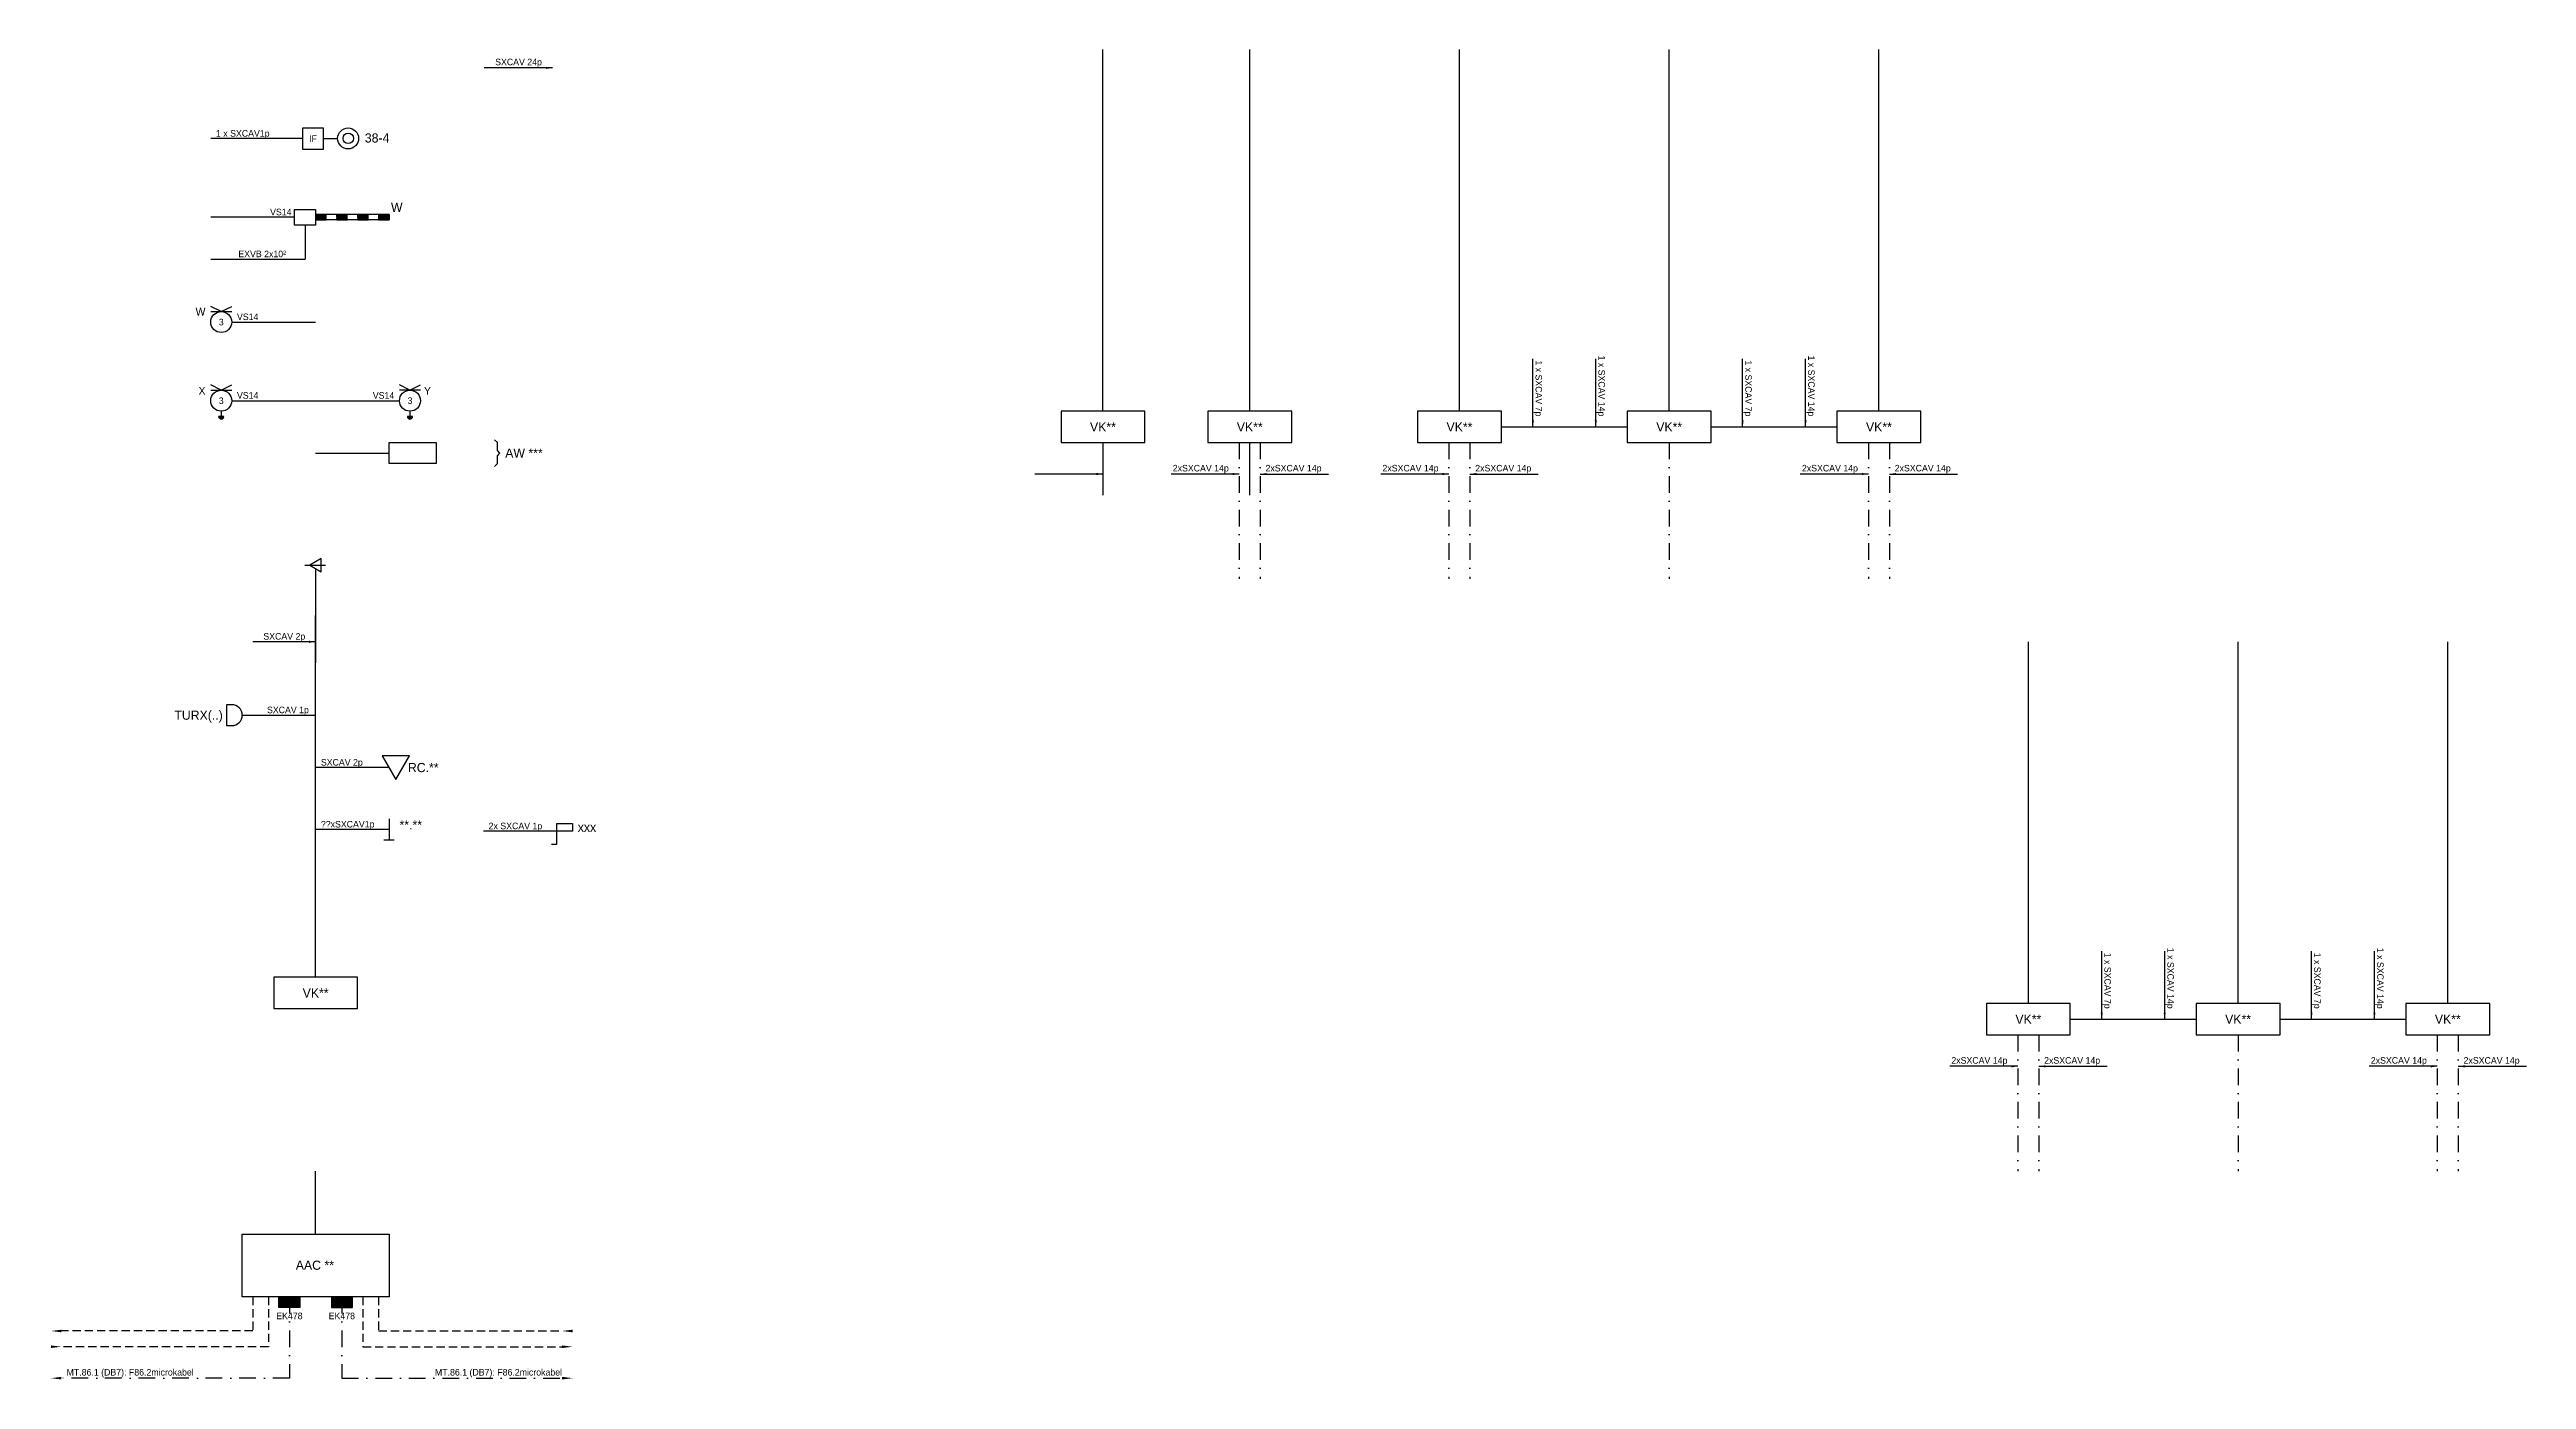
# Model space of a CAD drawing. Header units: millimetres. Extents: x -522 to 423, y -750 to -242.
import ezdxf
from ezdxf.enums import TextEntityAlignment as Align

# ---------------------------------------------------------------- set-up
doc = ezdxf.new("R2010")
doc.units = ezdxf.units.MM
doc.linetypes.add('DASHDOT2', pattern=[12.7, 6.35, -3.175, 0, -3.175])
doc.linetypes.add('HIDDEN2', pattern=[4.6875, 3.125, -1.5625])
doc.styles.add('ISO2_5', font='isoplus', dxfattribs={"height": 2.5})
doc.styles.get("Standard").update_dxf_attribs({"font": 'isoplus.shx'})
doc.dimstyles.new('ISO-25', dxfattribs={"dimtxt": 2.5, "dimasz": 2.5, "dimexe": 1.25, "dimexo": 0.625, "dimtad": 1, "dimtxsty": 'Standard', "dimcen": 2.5, "dimadec": 0, "dimazin": 0, "dimtfac": 1, "dimtmove": 0, "dimatfit": 3, "dimfxl": 1, "dimarcsym": 0})

# ---------------------------------------------------------------- blocks, each defined once
blk = doc.blocks.new('*U193')
at = {"linetype": 'Continuous'}
h = blk.add_hatch(color=2, dxfattribs=at)
h.dxf.hatch_style = 1
h.paths.add_polyline_path([(-14, -24), (-6, -24), (-6, -28), (-14, -28)])
h = blk.add_hatch(color=2, dxfattribs=at)
h.dxf.hatch_style = 1
h.paths.add_polyline_path([(14, -24), (6, -24), (6, -28), (14, -28)])
at = {"color": 2, "linetype": 'Continuous'}
blk.add_line((0, 0), (0, 24), dxfattribs=at)
at = {"color": 1, "linetype": 'HIDDEN2'}
for p, q in [((-24, -24), (-24, -37)), ((-18, -24), (-18, -43)), ((18, -24), (18, -43)), ((24, -24), (24, -37)), ((-24, -37), (-97, -37)), ((24, -37), (94, -37)), ((-18, -43), (-97, -43)), ((18, -43), (94, -43))]:
    blk.add_line(p, q, dxfattribs=at)
at = {"color": 2, "linetype": 'DASHDOT2'}
for p, q in [((-10, -24), (-10, -55)), ((10, -24), (10, -55)), ((-10, -55), (-97, -55)), ((10, -55), (94, -55))]:
    blk.add_line(p, q, dxfattribs=at)
at = {"color": 3}
blk.add_lwpolyline([(-28, 0), (28, 0), (28, -24), (-28, -24)], close=True, dxfattribs=at)
at = {"color": 2, "linetype": 'Continuous'}
for points in [[(-14, -24), (-6, -24), (-6, -28), (-14, -28)], [(14, -24), (6, -24), (6, -28), (14, -28)]]:
    blk.add_lwpolyline(points, close=True, dxfattribs=at)
at = {"color": 1, "linetype": 'HIDDEN2'}
for points in [[(-101, -37, 0, 1, 0), (-97, -37, 1, 1, 0)], [(94, -37, 0, 1, 0), (98, -37, 1, 1, 0)], [(-97, -43, 0, 1, 0), (-101, -43, 1, 1, 0)], [(98, -43, 0, 1, 0), (94, -43, 1, 1, 0)]]:
    blk.add_lwpolyline(points, format="xyseb", dxfattribs=at)
at = {"color": 2, "linetype": 'HIDDEN2'}
for points in [[(-101, -55, 0, 1, 0), (-97, -55, 1, 1, 0)], [(98, -55, 0, 1, 0), (94, -55, 1, 1, 0)]]:
    blk.add_lwpolyline(points, format="xyseb", dxfattribs=at)
at = {"color": 7, "style": 'ISO2_5'}
for p in [(-10, -30), (10, -30)]:
    blk.add_text('EK478', height=2.5, dxfattribs=at).set_placement(p, align=Align.TOP_CENTER)
at = {"linetype": 'Continuous', "flags": 9}
for tag, p in [('KABELSVVDK_LINKS', (-89, 11)), ('KABELSVVDK_RECHTS', (54, 13)), ('KABELGLASVEZEL_RECHTS', (54, 8)), ('KABELGLASVEZEL_LINKS', (-89, 6))]:
    blk.add_attdef(tag, p, '', height=2.5, dxfattribs=at)
at = {"color": 0}
blk.add_attdef('KEET_NAAM', text='', height=3.5, dxfattribs=at).set_placement((-0.29, -11.89), align=Align.MIDDLE)
at = {"linetype": 'Continuous'}
for tag, p in [('KEETNAARLINKS', (-103, -37)), ('KEETVANLINKS', (-103, -43)), ('KEETGLASVEZELLINKS', (-103, -55))]:
    blk.add_attdef(tag, text='', height=2.5, dxfattribs=at).set_placement(p, align=Align.MIDDLE_RIGHT)
for tag, p in [('VVDKKABEL01NAARLINKS', (-95, -36)), ('VVDKKABEL02VANLINKS', (-95, -42)), ('GLASVEZELLINKS', (-95, -54))]:
    blk.add_attdef(tag, p, '', height=2.5, dxfattribs=at)
for tag, p in [('VVDKKABEL01VANRECHTS', (94, -36)), ('VVDKKABEL02NAARRECHTS', (94, -42)), ('GLASVEZELRECHTS', (94, -54))]:
    blk.add_attdef(tag, text='', height=2.5, dxfattribs=at).set_placement(p, align=Align.RIGHT)
for tag, p in [('KEETVANRECHTS', (100, -37)), ('KEETNAARRECHTS', (100, -43)), ('KEETGLASVEZELRECHTS', (100, -55))]:
    blk.add_attdef(tag, text='', height=2.5, dxfattribs=at).set_placement(p, align=Align.MIDDLE_LEFT)
blk = doc.blocks.new('VerdeelKast')
at = {"color": 2, "linetype": 'Continuous'}
blk.add_line((0, 0), (0, 138), dxfattribs=at)
at = {"color": 3, "linetype": 'Continuous'}
blk.add_lwpolyline([(-16, -12), (16, -12), (16, 0), (-16, 0)], close=True, dxfattribs=at)
at = {"color": 0}
blk.add_attdef('VK_NAAM', text='', height=3.5, dxfattribs=at).set_placement((0, -6), align=Align.MIDDLE)
blk = doc.blocks.new('Sein')
at = {"color": 0}
for p, q in [((28, 0), (0, 0)), ((28, 4), (28, -4)), ((26, -4), (30, -4))]:
    blk.add_line(p, q, dxfattribs=at)
blk.add_attdef('AANTAL_KABELS', text='', height=2.5, dxfattribs=at).set_placement((2, 0), align=Align.BOTTOM_LEFT)
blk.add_attdef('SEIN_NAAM', (32, 0), '', height=3.5, dxfattribs=at)
blk = doc.blocks.new('Railcontact')
at = {"color": 0}
blk.add_line((28, 0), (0, 0), dxfattribs=at)
blk.add_lwpolyline([(30.6, -4.5), (35.79, 4.5), (25.4, 4.5)], close=True, dxfattribs=at)
blk.add_text('SXCAV 2p', height=2.5, dxfattribs=at).set_placement((2, 0), align=Align.BOTTOM_LEFT)
blk.add_attdef('NAAM_RAILCONTACT', text='', height=3.5, dxfattribs=at).set_placement((35.2, 0), align=Align.MIDDLE_LEFT)
blk = doc.blocks.new('*U196')
at = {"color": 0}
blk.add_line((-28, 0), (0, 0), dxfattribs=at)
blk.add_lwpolyline([(-34, 4), (-34, -4), (-32, -4, 1), (-32, 4)], format="xyb", close=True, dxfattribs=at)
blk.add_text('SXCAV 1p', height=2.5, dxfattribs=at).set_placement((-18.56, 0), align=Align.BOTTOM_LEFT)
blk.add_attdef('NAAM_TFSK', text='', height=3.5, dxfattribs=at).set_placement((-53.89, 0), align=Align.MIDDLE_LEFT)
blk = doc.blocks.new('Wissel')
at = {"color": 0}
blk.add_line((0, 0), (28, 0), dxfattribs=at)
blk.add_lwpolyline([(28, 4), (46, 4), (46, -4), (28, -4)], close=True, dxfattribs=at)
blk.add_attdef('KABEL', (2, 0.83), '', height=2.5, dxfattribs=at)
blk.add_attdef('AWONDERDEEL', text='', height=2.5, dxfattribs=at).set_placement((37, 0), align=Align.MIDDLE_CENTER)
blk = doc.blocks.new('WegLichtsein_X-Y')
at = {"linetype": 'Continuous'}
h = blk.add_hatch(color=256, dxfattribs=at)
h.dxf.hatch_style = 1
edge = h.paths.add_edge_path()
edge.add_line((-35, -6), (-37, -6))
edge.add_arc((-36, -6), 1, 180, 360)
h = blk.add_hatch(color=256, dxfattribs=at)
h.dxf.hatch_style = 1
edge = h.paths.add_edge_path()
edge.add_line((37, -6), (35, -6))
edge.add_arc((36, -6), 1, 180, 360)
at = {"color": 0}
for p, q in [((-36, 4), (-40, 6)), ((-40, 4), (-32, 4)), ((-36, 4), (-32, 6)), ((-32, 0), (32, 0)), ((36, 4), (32, 6)), ((40, 4), (32, 4)), ((36, 4), (40, 6)), ((-36, -4), (-36, -6)), ((36, -4), (36, -6))]:
    blk.add_line(p, q, dxfattribs=at)
for points in [[(-35, -6), (-37, -6, 1)], [(37, -6), (35, -6, 1)]]:
    blk.add_lwpolyline(points, format="xyb", close=True, dxfattribs=at)
for centre in [(-36, 0), (36, 0)]:
    blk.add_circle(centre, 4, dxfattribs=at)
for s, p in [('X', (-42, 2.25)), ('Y', (44, 2.25))]:
    blk.add_text(s, height=3, dxfattribs=at).set_placement(p, align=Align.RIGHT)
for p in [(-36, 0), (36, 0)]:
    blk.add_text('3', height=2.5, dxfattribs=at).set_placement(p, align=Align.MIDDLE)
blk.add_attdef('KABEL_X', text='', height=2.5).set_placement((-30, 0), align=Align.BOTTOM_LEFT)
blk.add_attdef('KABEL_Y', text='', height=2.5).set_placement((30, 0), align=Align.BOTTOM_RIGHT)
blk = doc.blocks.new('*U179')
at = {"color": 0}
for p, q in [((-36, 4), (-40, 6)), ((-40, 4), (-32, 4)), ((-36, 4), (-32, 6)), ((-32, 0), (0, 0))]:
    blk.add_line(p, q, dxfattribs=at)
blk.add_circle((-36, 0), 4, dxfattribs=at)
blk.add_text('3', height=2.5, dxfattribs=at).set_placement((-36, 0), align=Align.MIDDLE)
blk.add_attdef('NAAM_WLS', text='', height=3, dxfattribs=at).set_placement((-42, 4), align=Align.MIDDLE_RIGHT)
blk.add_attdef('KABEL', text='', height=2.5, dxfattribs=at).set_placement((-30, 0), align=Align.BOTTOM_LEFT)
blk = doc.blocks.new('*U180')
at = {"color": 0}
for p, q in [((32, 0), (0, 0)), ((68, 1), (40, 1)), ((40.02, -0.97), (42, 1)), ((40.02, -0.83), (41.86, 1)), ((40.02, -0.69), (41.71, 1)), ((40.02, -0.55), (41.57, 1)), ((40.02, -0.41), (41.43, 1)), ((40.02, -0.27), (41.29, 1)), ((40.02, -0.12), (41.15, 1)), ((40.02, 0.02), (41.01, 1)), ((40.02, 0.16), (40.87, 1)), ((40.02, 0.3), (40.72, 1)), ((40.02, 0.44), (40.58, 1)), ((40.02, 0.58), (40.44, 1)), ((40.02, 0.72), (40.3, 1)), ((40.02, 0.87), (40.16, 1)), ((41.89, -1), (40.02, 0.86)), ((41.74, -1), (40.02, 0.72)), ((41.6, -1), (40.02, 0.58)), ((41.46, -1), (40.02, 0.44)), ((41.32, -1), (40.02, 0.3)), ((41.18, -1), (40.02, 0.15)), ((41.04, -1), (40.02, 0.01)), ((42.03, -1), (40.03, 1)), ((40.14, -1), (42.14, 1)), ((42.17, -1), (40.17, 1)), ((40.28, -1), (42.28, 1)), ((42.31, -1), (40.31, 1)), ((40.42, -1), (42.42, 1)), ((42.45, -1), (40.45, 1)), ((40.56, -1), (42.56, 1)), ((42.59, -1), (40.59, 1)), ((40.7, -1), (42.7, 1)), ((42.73, -1), (40.73, 1)), ((40.85, -1), (42.85, 1)), ((42.88, -1), (40.88, 1)), ((40.99, -1), (42.99, 1)), ((43.02, -1), (41.02, 1)), ((41.13, -1), (43.13, 1)), ((43.16, -1), (41.16, 1)), ((41.27, -1), (43.27, 1)), ((43.3, -1), (41.3, 1)), ((41.41, -1), (43.41, 1)), ((43.44, -1), (41.44, 1)), ((41.55, -1), (43.55, 1)), ((43.58, -1), (41.58, 1)), ((41.69, -1), (43.69, 1)), ((43.72, -1), (41.72, 1)), ((41.84, -1), (43.84, 1)), ((43.87, -1), (41.87, 1)), ((41.98, -1), (43.98, 1)), ((44.01, -1), (42.01, 1)), ((42.12, -1), (44.02, 0.91)), ((44.02, -0.88), (42.15, 1)), ((42.26, -1), (44.02, 0.76)), ((44.02, -0.73), (42.29, 1)), ((42.4, -1), (44.02, 0.62)), ((44.02, -0.59), (42.43, 1)), ((42.54, -1), (44.02, 0.48)), ((44.02, -0.45), (42.57, 1)), ((42.68, -1), (44.02, 0.34)), ((44.02, -0.31), (42.71, 1)), ((42.83, -1), (44.02, 0.2)), ((44.02, -0.17), (42.86, 1)), ((42.97, -1), (44.02, 0.06)), ((44.02, -0.03), (43, 1)), ((44.02, 0.11), (43.14, 1)), ((44.02, 0.26), (43.28, 1)), ((44.02, 0.4), (43.42, 1)), ((44.02, 0.54), (43.56, 1)), ((44.02, 0.68), (43.7, 1)), ((44.02, 0.82), (43.85, 1)), ((44.02, 0.96), (43.99, 1)), ((50.05, -1), (48.05, 1)), ((48.05, -0.97), (50.02, 1)), ((48.05, -0.83), (49.88, 1)), ((48.05, -0.69), (49.74, 1)), ((48.05, -0.55), (49.6, 1)), ((48.05, -0.41), (49.45, 1)), ((48.05, -0.27), (49.31, 1)), ((48.05, -0.12), (49.17, 1)), ((48.05, 0.02), (49.03, 1)), ((48.05, 0.16), (48.89, 1)), ((48.05, 0.3), (48.75, 1)), ((48.05, 0.44), (48.61, 1)), ((48.05, 0.58), (48.46, 1)), ((48.05, 0.72), (48.32, 1)), ((48.05, 0.87), (48.18, 1)), ((49.91, -1), (48.05, 0.86)), ((49.77, -1), (48.05, 0.72)), ((49.63, -1), (48.05, 0.58)), ((49.48, -1), (48.05, 0.44)), ((49.34, -1), (48.05, 0.3)), ((49.2, -1), (48.05, 0.15)), ((49.06, -1), (48.05, 0.01)), ((48.16, -1), (50.16, 1)), ((50.19, -1), (48.19, 1)), ((48.3, -1), (50.3, 1)), ((50.33, -1), (48.33, 1)), ((48.44, -1), (50.44, 1)), ((50.47, -1), (48.47, 1)), ((48.59, -1), (50.59, 1)), ((50.62, -1), (48.62, 1)), ((48.73, -1), (50.73, 1)), ((50.76, -1), (48.76, 1)), ((48.87, -1), (50.87, 1)), ((50.9, -1), (48.9, 1)), ((49.01, -1), (51.01, 1)), ((51.04, -1), (49.04, 1)), ((49.15, -1), (51.15, 1)), ((51.18, -1), (49.18, 1)), ((49.29, -1), (51.29, 1)), ((51.32, -1), (49.32, 1)), ((49.43, -1), (51.43, 1)), ((51.46, -1), (49.46, 1)), ((49.58, -1), (51.58, 1)), ((51.61, -1), (49.61, 1)), ((49.72, -1), (51.72, 1)), ((51.75, -1), (49.75, 1)), ((49.86, -1), (51.86, 1)), ((51.89, -1), (49.89, 1)), ((50, -1), (52, 1)), ((52.03, -1), (50.03, 1)), ((50.14, -1), (52.05, 0.91)), ((52.05, -0.88), (50.17, 1)), ((50.28, -1), (52.05, 0.76)), ((52.05, -0.73), (50.31, 1)), ((50.42, -1), (52.05, 0.62)), ((52.05, -0.59), (50.45, 1)), ((50.57, -1), (52.05, 0.48)), ((52.05, -0.45), (50.6, 1)), ((50.71, -1), (52.05, 0.34)), ((52.05, -0.31), (50.74, 1)), ((50.85, -1), (52.05, 0.2)), ((52.05, -0.17), (50.88, 1)), ((50.99, -1), (52.05, 0.06)), ((52.05, -0.03), (51.02, 1)), ((52.05, 0.11), (51.16, 1)), ((52.05, 0.26), (51.3, 1)), ((52.05, 0.4), (51.44, 1)), ((52.05, 0.54), (51.59, 1)), ((52.05, 0.68), (51.73, 1)), ((52.05, 0.82), (51.87, 1)), ((52.05, 0.96), (52.01, 1)), ((58.05, -1), (56.05, 1)), ((56.05, -0.97), (58.02, 1)), ((56.05, -0.83), (57.88, 1)), ((56.05, -0.69), (57.74, 1)), ((56.05, -0.55), (57.6, 1)), ((56.05, -0.41), (57.45, 1)), ((56.05, -0.27), (57.31, 1)), ((56.05, -0.12), (57.17, 1)), ((56.05, 0.02), (57.03, 1)), ((56.05, 0.16), (56.89, 1)), ((56.05, 0.3), (56.75, 1)), ((56.05, 0.44), (56.61, 1)), ((56.05, 0.58), (56.46, 1)), ((56.05, 0.72), (56.32, 1)), ((56.05, 0.87), (56.18, 1)), ((57.91, -1), (56.05, 0.86)), ((57.77, -1), (56.05, 0.72)), ((57.63, -1), (56.05, 0.58)), ((57.48, -1), (56.05, 0.44)), ((57.34, -1), (56.05, 0.3)), ((57.2, -1), (56.05, 0.15)), ((57.06, -1), (56.05, 0.01)), ((56.16, -1), (58.16, 1)), ((58.19, -1), (56.19, 1)), ((56.3, -1), (58.3, 1)), ((58.33, -1), (56.33, 1)), ((56.44, -1), (58.44, 1)), ((58.47, -1), (56.47, 1)), ((56.59, -1), (58.59, 1)), ((58.62, -1), (56.62, 1)), ((56.73, -1), (58.73, 1)), ((58.76, -1), (56.76, 1)), ((56.87, -1), (58.87, 1)), ((58.9, -1), (56.9, 1)), ((57.01, -1), (59.01, 1)), ((59.04, -1), (57.04, 1)), ((57.15, -1), (59.15, 1)), ((59.18, -1), (57.18, 1)), ((57.29, -1), (59.29, 1)), ((59.32, -1), (57.32, 1)), ((57.43, -1), (59.43, 1)), ((59.46, -1), (57.46, 1)), ((57.58, -1), (59.58, 1)), ((59.61, -1), (57.61, 1)), ((57.72, -1), (59.72, 1)), ((59.75, -1), (57.75, 1)), ((57.86, -1), (59.86, 1)), ((59.89, -1), (57.89, 1)), ((58, -1), (60, 1)), ((60.03, -1), (58.03, 1)), ((58.14, -1), (60.05, 0.91)), ((60.05, -0.88), (58.17, 1)), ((58.28, -1), (60.05, 0.76)), ((60.05, -0.73), (58.31, 1)), ((58.42, -1), (60.05, 0.62)), ((60.05, -0.59), (58.45, 1)), ((58.57, -1), (60.05, 0.48)), ((60.05, -0.45), (58.6, 1)), ((58.71, -1), (60.05, 0.34)), ((60.05, -0.31), (58.74, 1)), ((58.85, -1), (60.05, 0.2)), ((60.05, -0.17), (58.88, 1)), ((58.99, -1), (60.05, 0.06)), ((60.05, -0.03), (59.02, 1)), ((60.05, 0.11), (59.16, 1)), ((60.05, 0.26), (59.3, 1)), ((60.05, 0.4), (59.44, 1)), ((60.05, 0.54), (59.59, 1)), ((60.05, 0.68), (59.73, 1)), ((60.05, 0.82), (59.87, 1)), ((60.05, 0.96), (60.01, 1)), ((66.05, -1), (64.05, 1)), ((64.05, -0.97), (66.02, 1)), ((64.05, -0.83), (65.88, 1)), ((64.05, -0.69), (65.74, 1)), ((64.05, -0.55), (65.6, 1)), ((64.05, -0.41), (65.45, 1)), ((64.05, -0.27), (65.31, 1)), ((64.05, -0.12), (65.17, 1)), ((64.05, 0.02), (65.03, 1)), ((64.05, 0.16), (64.89, 1)), ((64.05, 0.3), (64.75, 1)), ((64.05, 0.44), (64.61, 1)), ((64.05, 0.58), (64.46, 1)), ((64.05, 0.72), (64.32, 1)), ((64.05, 0.87), (64.18, 1)), ((65.91, -1), (64.05, 0.86)), ((65.77, -1), (64.05, 0.72)), ((65.63, -1), (64.05, 0.58)), ((65.48, -1), (64.05, 0.44)), ((65.34, -1), (64.05, 0.3)), ((65.2, -1), (64.05, 0.15)), ((65.06, -1), (64.05, 0.01)), ((64.16, -1), (66.16, 1)), ((66.19, -1), (64.19, 1)), ((64.3, -1), (66.3, 1)), ((66.33, -1), (64.33, 1)), ((64.44, -1), (66.44, 1)), ((66.47, -1), (64.47, 1)), ((64.59, -1), (66.59, 1)), ((66.62, -1), (64.62, 1)), ((64.73, -1), (66.73, 1)), ((66.76, -1), (64.76, 1)), ((64.87, -1), (66.87, 1)), ((66.9, -1), (64.9, 1)), ((65.01, -1), (67.01, 1)), ((67.04, -1), (65.04, 1)), ((65.15, -1), (67.15, 1)), ((67.18, -1), (65.18, 1)), ((65.29, -1), (67.29, 1)), ((67.32, -1), (65.32, 1)), ((65.43, -1), (67.43, 1)), ((67.46, -1), (65.46, 1)), ((65.58, -1), (67.58, 1)), ((67.61, -1), (65.61, 1)), ((65.72, -1), (67.72, 1)), ((67.75, -1), (65.75, 1)), ((65.86, -1), (67.86, 1)), ((67.89, -1), (65.89, 1)), ((66, -1), (68, 1)), ((68.03, -1), (66.03, 1)), ((66.14, -1), (68.05, 0.91)), ((68.05, -0.88), (66.17, 1)), ((66.28, -1), (68.05, 0.76)), ((68.05, -0.73), (66.31, 1)), ((66.42, -1), (68.05, 0.62)), ((68.05, -0.59), (66.45, 1)), ((66.57, -1), (68.05, 0.48)), ((68.05, -0.45), (66.6, 1)), ((66.71, -1), (68.05, 0.34)), ((68.05, -0.31), (66.74, 1)), ((66.85, -1), (68.05, 0.2)), ((68.05, -0.17), (66.88, 1)), ((66.99, -1), (68.05, 0.06)), ((68.05, -0.03), (67.02, 1)), ((68.05, 0.11), (67.16, 1)), ((68.05, 0.26), (67.3, 1)), ((68.05, 0.4), (67.44, 1)), ((68.05, 0.54), (67.59, 1)), ((68.05, 0.68), (67.73, 1)), ((68.05, 0.82), (67.87, 1)), ((68, 1), (68, -1)), ((68.05, 0.96), (68.01, 1)), ((68, -1), (40, -1)), ((40.9, -1), (40.02, -0.13)), ((40.75, -1), (40.02, -0.27)), ((40.61, -1), (40.02, -0.41)), ((40.47, -1), (40.02, -0.55)), ((40.33, -1), (40.02, -0.69)), ((40.19, -1), (40.02, -0.84)), ((40.05, -1), (40.02, -0.98)), ((43.11, -1), (44.02, -0.08)), ((43.25, -1), (44.02, -0.23)), ((43.39, -1), (44.02, -0.37)), ((43.53, -1), (44.02, -0.51)), ((43.67, -1), (44.02, -0.65)), ((43.82, -1), (44.02, -0.79)), ((43.96, -1), (44.02, -0.93)), ((48.92, -1), (48.05, -0.13)), ((48.78, -1), (48.05, -0.27)), ((48.64, -1), (48.05, -0.41)), ((48.49, -1), (48.05, -0.55)), ((48.35, -1), (48.05, -0.69)), ((48.21, -1), (48.05, -0.84)), ((48.07, -1), (48.05, -0.98)), ((51.13, -1), (52.05, -0.08)), ((51.27, -1), (52.05, -0.23)), ((51.41, -1), (52.05, -0.37)), ((51.56, -1), (52.05, -0.51)), ((51.7, -1), (52.05, -0.65)), ((51.84, -1), (52.05, -0.79)), ((51.98, -1), (52.05, -0.93)), ((56.92, -1), (56.05, -0.13)), ((56.78, -1), (56.05, -0.27)), ((56.64, -1), (56.05, -0.41)), ((56.49, -1), (56.05, -0.55)), ((56.35, -1), (56.05, -0.69)), ((56.21, -1), (56.05, -0.84)), ((56.07, -1), (56.05, -0.98)), ((59.13, -1), (60.05, -0.08)), ((59.27, -1), (60.05, -0.23)), ((59.41, -1), (60.05, -0.37)), ((59.56, -1), (60.05, -0.51)), ((59.7, -1), (60.05, -0.65)), ((59.84, -1), (60.05, -0.79)), ((59.98, -1), (60.05, -0.93)), ((64.92, -1), (64.05, -0.13)), ((64.78, -1), (64.05, -0.27)), ((64.64, -1), (64.05, -0.41)), ((64.49, -1), (64.05, -0.55)), ((64.35, -1), (64.05, -0.69)), ((64.21, -1), (64.05, -0.84)), ((64.07, -1), (64.05, -0.98)), ((67.13, -1), (68.05, -0.08)), ((67.27, -1), (68.05, -0.23)), ((67.41, -1), (68.05, -0.37)), ((67.56, -1), (68.05, -0.51)), ((67.7, -1), (68.05, -0.65)), ((67.84, -1), (68.05, -0.79)), ((67.98, -1), (68.05, -0.93))]:
    blk.add_line(p, q, dxfattribs=at)
at = {"color": 0, "linetype": 'Continuous'}
for p in [(36, -3), (0, -16)]:
    blk.add_line(p, (36, -16), dxfattribs=at)
at = {"color": 0}
blk.add_lwpolyline([(40, -3), (32, -3), (32, 3), (40, 3)], close=True, dxfattribs=at)
for points in [[(44.02, 1), (40.02, 1), (40.02, -1), (44.02, -1), (44.02, 1)], [(52.05, 1), (48.05, 1), (48.05, -1), (52.05, -1), (52.05, 1)], [(60.05, 1), (56.05, 1), (56.05, -1), (60.05, -1), (60.05, 1)], [(68.05, 1), (64.05, 1), (64.05, -1), (68.05, -1), (68.05, 1)]]:
    blk.add_lwpolyline(points, dxfattribs=at)
for tag, p in [('KABEL_SLB', (22.64, 0)), ('Motor_SLB', (10.53, -16))]:
    blk.add_attdef(tag, text='', height=2.5, dxfattribs=at).set_placement(p, align=Align.BOTTOM_LEFT)
blk.add_attdef('SLAGBOOM', text='', height=3.5).set_placement((73.16, 1), align=Align.BOTTOM_RIGHT)
blk = doc.blocks.new('*U181')
at = {"color": 0}
for p, q in [((35, 0), (0, 0)), ((43, 0), (48.37, 0))]:
    blk.add_line(p, q, dxfattribs=at)
blk.add_lwpolyline([(43, -4), (43, 4), (35, 4), (35, -4)], close=True, dxfattribs=at)
for centre, radius in [((52.4, 0.07), 4), ((52.46, 0.1), 2)]:
    blk.add_circle(centre, radius, dxfattribs=at)
blk.add_text('1 x SXCAV1p', height=2.5, dxfattribs=at).set_placement((2, 0), align=Align.BOTTOM_LEFT)
blk.add_text('IF', height=2.503, dxfattribs=at).set_placement((39, 0), align=Align.MIDDLE_CENTER)
at = {"color": 0, "lineweight": -2}
blk.add_attdef('NAAM_ASS', (58.78, -1.5), '', height=3.5, dxfattribs=at)
blk = doc.blocks.new('VereenvoudigdStopsein')
at = {"color": 0}
blk.add_line((28, 0), (0, 0), dxfattribs=at)
at = {"color": 0, "linetype": 'Continuous'}
blk.add_lwpolyline([(26, -5), (28, -5), (28, 3), (34, 3), (34, 0), (28, 0)], dxfattribs=at)
blk.add_text('2x SXCAV 1p', height=2.5, dxfattribs=at).set_placement((2, 0), align=Align.BOTTOM_LEFT)
blk.add_attdef('SEIN_NAAM', text='', height=3.5).set_placement((36, 1.5), align=Align.MIDDLE_LEFT)
blk = doc.blocks.new('*U182')
at = {"color": 0, "linetype": 'Continuous'}
for p, q in [((0, 4), (-1.06, 5.06)), ((0, 1), (0, 4)), ((1, 0), (0, 1)), ((0, -1), (1, 0)), ((-1.06, -5.06), (0, -4)), ((0, -4), (0, -1))]:
    blk.add_line(p, q, dxfattribs=at)
at = {"color": 0}
blk.add_attdef('WISSEL_NAAM', text='', height=3.5, dxfattribs=at).set_placement((3, 0), align=Align.MIDDLE_LEFT)
blk = doc.blocks.new('Baken')
at = {"color": 0}
for p, q in [((-4.17, 37.25), (3.83, 37.25)), ((0, 36), (0, 0))]:
    blk.add_line(p, q, dxfattribs=at)
at = {"color": 7}
blk.add_lwpolyline([(2.17, 34.75), (2.17, 39.75), (-2.17, 37.25)], close=True, dxfattribs=at)
at = {"color": 0}
blk.add_text('SXCAV 2p', height=2.5, dxfattribs=at).set_placement((-3.95, 8.83), align=Align.RIGHT)
blk.add_attdef('TYPEBAKEN', (4, 40), '', height=2.5, dxfattribs=at)
at = {"color": 0, "linetype": 'Continuous'}
blk.add_leader([(0, 8), (-24, 8)], dimstyle='ISO-25', override={"dimgap": 0.625, "dimtad": 0, "dimzin": 0}, dxfattribs=at)
blk = doc.blocks.new('KabelAanduider')
at = {"linetype": 'Continuous'}
blk.add_attdef('TYPE', text='', height=2.5, dxfattribs=at).set_placement((-4, 1), align=Align.RIGHT)
blk.add_leader([(0, 0), (-26, 0)], dimstyle='ISO-25', override={"dimgap": 0.625, "dimtad": 0, "dimzin": 0}, dxfattribs=at)
blk = doc.blocks.new('VkBoom')
at = {"color": 2, "linetype": 'Continuous'}
for p, q in [((0, 32), (0, 170)), ((0, 20), (0, 0))]:
    blk.add_line(p, q, dxfattribs=at)
blk.add_blockref('VerdeelKast', (0, 32)).add_auto_attribs({'VK_NAAM': 'VK**'})
at = {"linetype": 'Continuous'}
blk.add_blockref('KabelAanduider', (0, 8), dxfattribs=at)
blk = doc.blocks.new('LijnkastBoom')
at = {"color": 7, "linetype": 'DASHDOT2'}
for p, q in [((-4, 20), (-4, -32)), ((4, 20), (4, -32))]:
    blk.add_line(p, q, dxfattribs=at)
blk.add_blockref('VerdeelKast', (0, 32)).add_auto_attribs({'VK_NAAM': 'VK**'})
at = {"linetype": 'Continuous'}
blk.add_blockref('KabelAanduider', (-4, 8), dxfattribs=at).add_auto_attribs({'TYPE': '2xSXCAV 14p'})
ref = blk.add_blockref('KabelAanduider', (4, 8), dxfattribs=dict(at, xscale=-1))
ref.add_attrib('TYPE', ' 2xSXCAV 14p', dxfattribs={"linetype": 'Continuous', "height": 2.5}).set_placement((27.39, 9), align=Align.RIGHT)
blk = doc.blocks.new('OwLijnBoom')
at = {"color": 2, "linetype": 'Continuous'}
for p, q in [((0, 32), (0, 170)), ((80, 32), (80, 170)), ((160, 32), (160, 170))]:
    blk.add_line(p, q, dxfattribs=at)
at = {"color": 3, "linetype": 'DASHDOT2'}
for p, q in [((-4, 20), (-4, -32)), ((4, 20), (4, -32))]:
    blk.add_line(p, q, dxfattribs=at)
at = {"linetype": 'Continuous'}
for p, q in [((16, 26), (64, 26)), ((96, 26), (144, 26))]:
    blk.add_line(p, q, dxfattribs=at)
at = {"color": 2, "linetype": 'DASHDOT2'}
blk.add_line((80, 20), (80, -32), dxfattribs=at)
at = {"color": 4, "linetype": 'DASHDOT2'}
for p, q in [((156, 20), (156, -32)), ((164, 20), (164, -32))]:
    blk.add_line(p, q, dxfattribs=at)
for p in [(0, 32), (80, 32), (160, 32)]:
    blk.add_blockref('VerdeelKast', p).add_auto_attribs({'VK_NAAM': 'VK**'})
at = {"linetype": 'Continuous', "rotation": 270}
for p, values in [((28, 26), {'TYPE': '1 x SXCAV 7p'}), ((52, 26), {'TYPE': '1 x SXCAV 14p'}), ((108, 26), {'TYPE': '1 x SXCAV 7p'}), ((132, 26), {'TYPE': '1 x SXCAV 14p'})]:
    blk.add_blockref('KabelAanduider', p, dxfattribs=at).add_auto_attribs(values)
at = {"linetype": 'Continuous'}
for p in [(-4, 8), (156, 8)]:
    blk.add_blockref('KabelAanduider', p, dxfattribs=at).add_auto_attribs({'TYPE': '2xSXCAV 14p'})
ref = blk.add_blockref('KabelAanduider', (4, 8), dxfattribs=dict(at, xscale=-1))
ref.add_attrib('TYPE', ' 2xSXCAV 14p', dxfattribs={"linetype": 'Continuous', "height": 2.5}).set_placement((27.39, 9), align=Align.RIGHT)
ref = blk.add_blockref('KabelAanduider', (164, 8), dxfattribs=dict(at, xscale=-1))
ref.add_attrib('TYPE', ' 2xSXCAV 14p', dxfattribs={"linetype": 'Continuous', "height": 2.5}).set_placement((187.39, 9), align=Align.RIGHT)

msp = doc.modelspace()

# ---------------------------------------------------------------- linework, layer by layer
at = {"linetype": 'Continuous'}
for p, q in [((-64, -412), (-64, -392)), ((249, -612), (297, -612)), ((329, -612), (377, -612))]:
    msp.add_line(p, q, dxfattribs=at)
at = {"color": 3, "linetype": 'DASHDOT2'}
for p, q in [((229, -618), (229, -670)), ((237, -618), (237, -670))]:
    msp.add_line(p, q, dxfattribs=at)
at = {"color": 2, "linetype": 'DASHDOT2'}
msp.add_line((313, -618), (313, -670), dxfattribs=at)
at = {"color": 4, "linetype": 'DASHDOT2'}
for p, q in [((389, -618), (389, -670)), ((397, -618), (397, -670))]:
    msp.add_line(p, q, dxfattribs=at)

# ---------------------------------------------------------------- block references
at = {"linetype": 'Continuous'}
for p, values in [((-330, -249), {'TYPE': 'SXCAV 24p'}), ((229, -630), {'TYPE': '2xSXCAV 14p'}), ((389, -630), {'TYPE': '2xSXCAV 14p'})]:
    msp.add_blockref('KabelAanduider', p, dxfattribs=at).add_auto_attribs(values)
for name, p in [('VkBoom', (-120, -412)), ('LijnkastBoom', (-64, -412)), ('OwLijnBoom', (16, -412))]:
    msp.add_blockref(name, p, dxfattribs=at)
at = {"linetype": 'Continuous', "lineweight": -2}
msp.add_blockref('*U181', (-460.33, -276), dxfattribs=at).add_auto_attribs({'NAAM_ASS': '38-4'})
for name, p, values in [('*U180', (-460.33, -306), {'KABEL_SLB': 'VS14', 'Motor_SLB': 'EXVB 2x10²', 'SLAGBOOM': 'W'}), ('*U179', (-420.33, -346), {'NAAM_WLS': 'W', 'KABEL': 'VS14'}), ('WegLichtsein_X-Y', (-420.33, -376), {'KABEL_X': 'VS14', 'KABEL_Y': 'VS14'}), ('*U182', (-351, -396), {'WISSEL_NAAM': 'AW ***'}), ('VerdeelKast', (-420.32, -596), {'VK_NAAM': 'VK**'}), ('VerdeelKast', (233, -606), {'VK_NAAM': 'VK**'}), ('VerdeelKast', (313, -606), {'VK_NAAM': 'VK**'}), ('VerdeelKast', (393, -606), {'VK_NAAM': 'VK**'}), ('*U196', (-420.32, -496), {'NAAM_TFSK': 'TURX(..)'}), ('Railcontact', (-420.32, -516), {'NAAM_RAILCONTACT': 'RC.**'}), ('Sein', (-420.32, -539.61), {'SEIN_NAAM': '**.**', 'AANTAL_KABELS': '??xSXCAV1p'}), ('VereenvoudigdStopsein', (-356.33, -540.28), {'SEIN_NAAM': 'xxx'}), ('*U193', (-420.32, -694), {'KEET_NAAM': 'AAC **', 'GLASVEZELLINKS': 'MT.86.1 (DB7): F86.2microkabel', 'GLASVEZELRECHTS': 'MT.86.1 (DB7): F86.2microkabel'})]:
    msp.add_blockref(name, p).add_auto_attribs(values)
for name, p in [('Wissel', (-420.33, -396)), ('Baken', (-420.33, -476))]:
    msp.add_blockref(name, p)
at = {"linetype": 'Continuous', "rotation": 270}
for p, values in [((285, -612), {'TYPE': '1 x SXCAV 14p'}), ((365, -612), {'TYPE': '1 x SXCAV 14p'}), ((261, -612), {'TYPE': '1 x SXCAV 7p'}), ((341, -612), {'TYPE': '1 x SXCAV 7p'})]:
    msp.add_blockref('KabelAanduider', p, dxfattribs=at).add_auto_attribs(values)
at = {"linetype": 'Continuous'}
ref = msp.add_blockref('KabelAanduider', (237, -630), dxfattribs=dict(at, xscale=-1))
ref.add_attrib('TYPE', ' 2xSXCAV 14p', dxfattribs={"linetype": 'Continuous', "height": 2.5}).set_placement((260.39, -629), align=Align.RIGHT)
ref = msp.add_blockref('KabelAanduider', (397, -630), dxfattribs=dict(at, xscale=-1))
ref.add_attrib('TYPE', ' 2xSXCAV 14p', dxfattribs={"linetype": 'Continuous', "height": 2.5}).set_placement((420.39, -629), align=Align.RIGHT)

doc.saveas('drawing.dxf')
